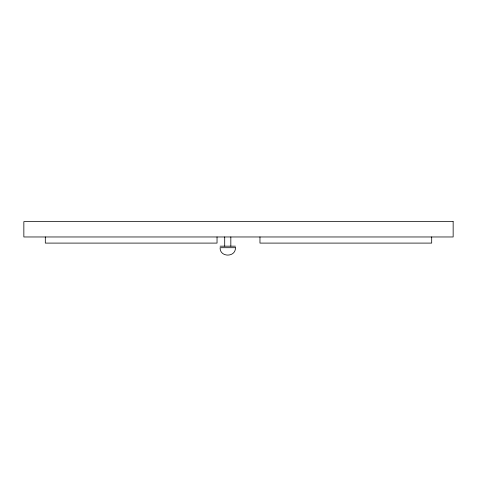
<?xml version="1.0" encoding="UTF-8"?>
<svg xmlns="http://www.w3.org/2000/svg" width="477" height="477" viewBox="0 0 477 477"><rect width="100%" height="100%" fill="white"/><g stroke="black" fill="none" stroke-linecap="round" stroke-linejoin="round"><path stroke-width="0.72" d="M220.1 246.168L235.435 246.168M431.685 236.968L431.685 243.097L259.965 243.097L259.965 236.968M230.832 236.968L230.832 246.168M224.703 236.968L224.703 246.168M217.035 236.968L217.035 243.097L45.315 243.097L45.315 236.968M235.435 247.7C235.805 257.544 219.73 257.544 220.1 247.7L235.435 247.7M453.15 221.632L23.85 221.632L23.85 236.968L453.15 236.968L453.15 221.632"/></g></svg>
